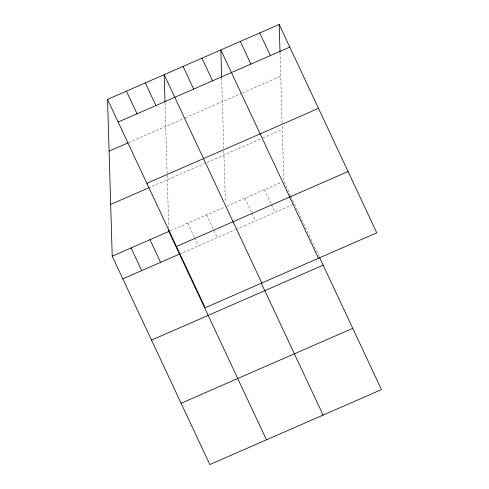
<?xml version="1.0" encoding="UTF-8"?>
<svg xmlns="http://www.w3.org/2000/svg" width="489" height="489" viewBox="0 0 489 489"><rect width="100%" height="100%" fill="white"/><g stroke="black" fill="none" stroke-linecap="round" stroke-linejoin="round"><path stroke-width="0.37" stroke-dasharray="2.44 1.83" d="M128.668 142.586L184.61 118.161M185.307 117.855L241.823 93.179M242.513 92.879L280.729 76.192M148.43 187.959L262.165 138.301M262.856 137.996L282.312 129.506M170.251 230.851L224.793 207.036M226.884 206.12L281.768 182.159M179.463 254.109L235.405 229.683M236.101 229.378L294.457 203.895M290.6 195.661L283.852 181.248L282.177 125.062M290.924 196.346L319.341 257.012M264.396 189.744L271.151 204.157M271.468 204.842L275.007 212.391M244.946 198.234L251.694 212.648M252.018 213.332L255.558 220.887M206.615 214.971L217.22 237.623M187.733 223.216L194.164 236.945M194.481 237.63L198.345 245.863M280.02 52.476L282.11 122.843M221.664 77.959L223.754 148.32M223.846 151.284L225.362 202.415M165.025 102.69L168.748 227.868"/><path stroke-width="0.73" d="M107.549 99.395L279.188 24.45L376.787 232.807L205.148 307.752L107.549 99.395L112.213 256.193L209.812 464.55L381.451 389.605L319.659 257.691M118.161 122.042L289.8 47.097M109.09 151.138L127.965 142.892M146.865 183.326L318.504 108.381M110.673 204.451L148.43 187.959M112.213 256.193L168.852 231.462L168.791 229.304M176.443 246.468L348.082 171.523M122.818 278.84L179.463 254.109M151.529 340.124L323.168 265.179M181.107 403.266L352.746 328.321M259.732 32.946L270.344 55.593M240.282 41.437L250.894 64.09M318.431 258.29L220.832 49.933L221.639 77.238M201.951 58.173L212.562 80.826M183.069 66.418L193.681 89.065M261.792 283.021L164.188 74.664L165.001 101.969M261.303 283.174L323.095 415.088M145.306 82.904L155.918 105.557M126.431 91.15L137.036 113.803M168.852 231.462L266.456 439.819M149.97 239.702L160.581 262.355M131.089 247.947L141.7 270.6M279.188 24.45L280.001 51.761"/></g></svg>
